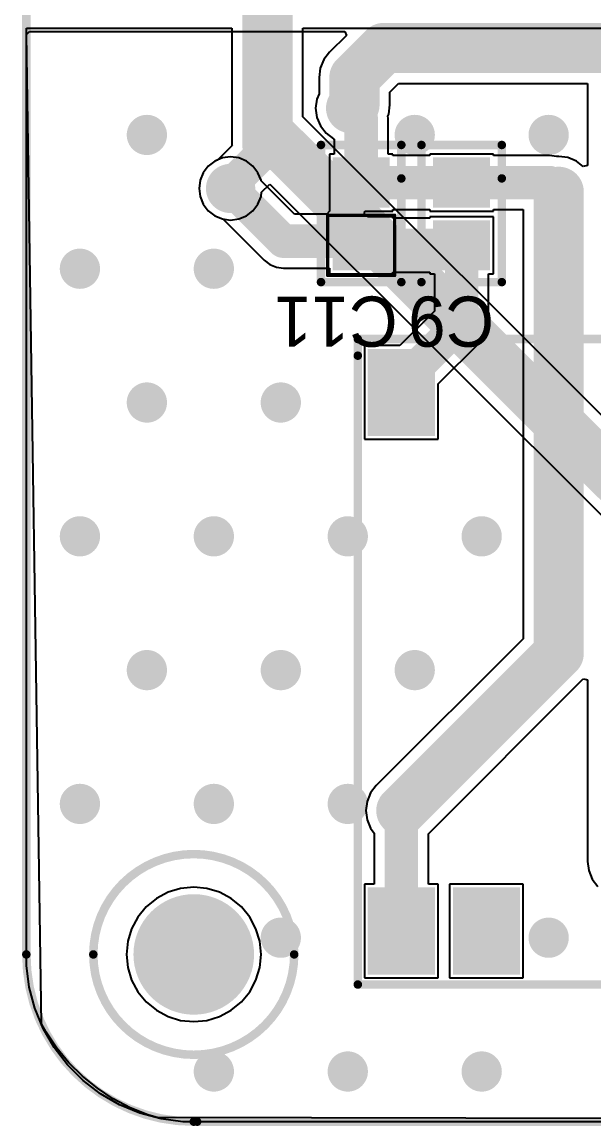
# Model space of a CAD drawing. Header units: millimetres. Extents: x -0.1 to 95.7, y -2.6 to 60.7.
# Drawn here: x -0.13 to 16.95, y -2.63 to 30.37 of the extents above; entities that cross this region are included whole.
import ezdxf

# ---------------------------------------------------------------- set-up
doc = ezdxf.new("R2010")
doc.units = ezdxf.units.MM
for name, color, linetype in [('BottomLayer', 5, 'Continuous'), ('BottomSolder', 6, 'Continuous'), ('Mechanical1', 6, 'Continuous'), ('MultiLayer', 9, 'Continuous'), ('PadHoleLayer', 156, 'Continuous'), ('TopLayer', 1, 'Continuous'), ('TopOverlay', 2, 'Continuous'), ('TopPaste', 8, 'Continuous'), ('TopSolder', 216, 'Continuous'), ('ViaHoleLayer', 16, 'Continuous')]:
    doc.layers.add(name, color=color, linetype=linetype)

# ---------------------------------------------------------------- blocks, each defined once
blk = doc.blocks.new('C______________0805_1')
at = {"layer": 'TopLayer'}
for points in [[(-0.6499986999999999, -0.7499985), (0.6499986999999999, -0.7499985), (-0.6499986999999999, 0.7499985), (0.6499986999999999, 0.7499985)], [(1.22500136, -0.7499985), (2.52499876, -0.7499985), (1.22500136, 0.7499985), (2.52499876, 0.7499985)]]:
    blk.add_solid(points, dxfattribs=at)
at = {"layer": 'TopOverlay'}
for points, const_width in [([(-1.10000034, 1.20000268), (-1.10000034, -1.20000522)], 0.254), ([(-1.10000034, 1.20000268), (2.99999908, 1.19999506)], 0.254), ([(2.99999908, 1.19999506), (2.99999908, -1.1999976)], 0.254), ([(-0.8999982, 1.00000054), (0.90000074, 1.00000054)], 0.0999998), ([(-0.8999982, 1.00000054), (-0.8999982, -1.00000054)], 0.0999998), ([(0.90000074, 1.00000054), (0.90000074, -1.00000054)], 0.0999998), ([(-0.8999982, -1.00000054), (0.90000074, -1.00000054)], 0.0999998), ([(2.00000108, -1.20000268), (-1.10000034, -1.20000522)], 0.254), ([(2.99999908, -1.1999976), (2.00000108, -1.20000268)], 0.254)]:
    blk.add_lwpolyline(points, dxfattribs=dict(at, const_width=const_width))
for points, const_width in [([(-1.16350034, 1.20000268, 1), (-1.03650034, 1.20000268, 1)], 0.127), ([(-1.16350034, 1.20000268, 1), (-1.03650034, 1.20000268, 1)], 0.127), ([(2.93649908, 1.19999506, 1), (3.06349908, 1.19999506, 1)], 0.127), ([(2.93649908, 1.19999506, 1), (3.06349908, 1.19999506, 1)], 0.127), ([(-0.9249968799999999, 1.00000054, 1), (-0.87499952, 1.00000054, 1)], 0.0499999), ([(-0.9249968799999999, 1.00000054, 1), (-0.87499952, 1.00000054, 1)], 0.0499999), ([(0.8750020599999999, 1.00000054, 1), (0.9249994199999999, 1.00000054, 1)], 0.0499999), ([(0.8750020599999999, 1.00000054, 1), (0.9249994199999999, 1.00000054, 1)], 0.0499999), ([(-0.9249968799999999, -1.00000054, 1), (-0.87499952, -1.00000054, 1)], 0.0499999), ([(-0.9249968799999999, -1.00000054, 1), (-0.87499952, -1.00000054, 1)], 0.0499999), ([(0.8750020599999999, -1.00000054, 1), (0.9249994199999999, -1.00000054, 1)], 0.0499999), ([(0.8750020599999999, -1.00000054, 1), (0.9249994199999999, -1.00000054, 1)], 0.0499999), ([(-1.16350034, -1.20000522, 1), (-1.03650034, -1.20000522, 1)], 0.127), ([(-1.16350034, -1.20000522, 1), (-1.03650034, -1.20000522, 1)], 0.127), ([(1.93650108, -1.20000268, 1), (2.06350108, -1.20000268, 1)], 0.127), ([(1.93650108, -1.20000268, 1), (2.06350108, -1.20000268, 1)], 0.127), ([(2.93649908, -1.1999976, 1), (3.06349908, -1.1999976, 1)], 0.127), ([(2.93649908, -1.1999976, 1), (3.06349908, -1.1999976, 1)], 0.127)]:
    blk.add_lwpolyline(points, format="xyb", close=True, dxfattribs=dict(at, const_width=const_width))
at = {"layer": 'TopPaste'}
for points in [[(-0.6499986999999999, -0.7499985), (0.6499986999999999, -0.7499985), (-0.6499986999999999, 0.7499985), (0.6499986999999999, 0.7499985)], [(1.22500136, -0.7499985), (2.52499876, -0.7499985), (1.22500136, 0.7499985), (2.52499876, 0.7499985)]]:
    blk.add_solid(points, dxfattribs=at)
at = {"layer": 'TopSolder'}
for points in [[(-0.7515987, -0.8515985), (0.7515987, -0.8515985), (-0.7515987, 0.8515985), (0.7515987, 0.8515985)], [(1.12340136, -0.8515985), (2.62659876, -0.8515985), (1.12340136, 0.8515985), (2.62659876, 0.8515985)]]:
    blk.add_solid(points, dxfattribs=at)
blk = doc.blocks.new('C_________0805_2')
at = {"layer": 'TopLayer'}
for points in [[(-0.6499986999999999, -0.7499985), (0.6499986999999999, -0.7499985), (-0.6499986999999999, 0.7499985), (0.6499986999999999, 0.7499985)], [(1.2250039, -0.7499985), (2.5250013, -0.7499985), (1.2250039, 0.7499985), (2.5250013, 0.7499985)]]:
    blk.add_solid(points, dxfattribs=at)
at = {"layer": 'TopOverlay', "const_width": 0.254}
for points in [[(-1.09999272, 1.20000268), (-1.09999526, -1.20000014)], [(-1.09999272, 1.20000268), (2.99999908, 1.20000014)], [(2.99999908, 1.20000014), (3.00000162, -1.19999506)], [(-1.09999526, -1.20000014), (2.00000362, -1.20000014)], [(3.00000162, -1.19999506), (2.00000362, -1.20000014)]]:
    blk.add_lwpolyline(points, dxfattribs=at)
at = {"layer": 'TopOverlay', "const_width": 0.127}
for points in [[(-1.16349272, 1.20000268, 1), (-1.03649272, 1.20000268, 1)], [(-1.16349272, 1.20000268, 1), (-1.03649272, 1.20000268, 1)], [(2.93649908, 1.20000014, 1), (3.06349908, 1.20000014, 1)], [(2.93649908, 1.20000014, 1), (3.06349908, 1.20000014, 1)], [(-1.16349526, -1.20000014, 1), (-1.03649526, -1.20000014, 1)], [(-1.16349526, -1.20000014, 1), (-1.03649526, -1.20000014, 1)], [(1.93650362, -1.20000014, 1), (2.06350362, -1.20000014, 1)], [(1.93650362, -1.20000014, 1), (2.06350362, -1.20000014, 1)], [(2.93650162, -1.19999506, 1), (3.06350162, -1.19999506, 1)], [(2.93650162, -1.19999506, 1), (3.06350162, -1.19999506, 1)]]:
    blk.add_lwpolyline(points, format="xyb", close=True, dxfattribs=at)
at = {"layer": 'TopPaste'}
for points in [[(-0.6499986999999999, -0.7499985), (0.6499986999999999, -0.7499985), (-0.6499986999999999, 0.7499985), (0.6499986999999999, 0.7499985)], [(1.2250039, -0.7499985), (2.5250013, -0.7499985), (1.2250039, 0.7499985), (2.5250013, 0.7499985)]]:
    blk.add_solid(points, dxfattribs=at)
at = {"layer": 'TopSolder'}
for points in [[(-0.7515987, -0.8515985), (0.7515987, -0.8515985), (-0.7515987, 0.8515985), (0.7515987, 0.8515985)], [(1.1234039, -0.8515985), (2.6266013, -0.8515985), (1.1234039, 0.8515985), (2.6266013, 0.8515985)]]:
    blk.add_solid(points, dxfattribs=at)
blk = doc.blocks.new('TMR1SM_SMD_26')
at = {"layer": 'TopLayer'}
for points in [[(-17.30000096, 14.3400018), (-14.90000068, 14.3400018), (-17.30000096, 16.1399982), (-14.90000068, 16.1399982)], [(-1.20000014, 14.3400018), (1.20000014, 14.3400018), (-1.20000014, 16.1399982), (1.20000014, 16.1399982)], [(-17.30000096, 11.8000018), (-14.90000068, 11.8000018), (-17.30000096, 13.5999982), (-14.90000068, 13.5999982)], [(-1.20000014, 11.8000018), (1.20000014, 11.8000018), (-1.20000014, 13.5999982), (1.20000014, 13.5999982)], [(-1.20000014, 1.6400018), (1.20000014, 1.6400018), (-1.20000014, 3.4399982), (1.20000014, 3.4399982)], [(-17.30000096, -0.8999982), (-14.90000068, -0.8999982), (-17.30000096, 0.8999982), (-14.90000068, 0.8999982)], [(-1.20000014, -0.8999982), (1.20000014, -0.8999982), (-1.20000014, 0.8999982), (1.20000014, 0.8999982)]]:
    blk.add_solid(points, dxfattribs=at)
at = {"layer": 'TopOverlay', "const_width": 0.254}
for points in [[(1.59999934, 16.50000002), (-17.70000016, 16.50000002)], [(-17.70000016, -1.29999994), (-17.70000016, 16.50000002)], [(1.59999934, -1.29999994), (1.59999934, 16.50000002)], [(-17.20000116, -1.29999994), (-17.70000016, -1.29999994)], [(1.59999934, -1.29999994), (-17.20000116, -1.29999994)]]:
    blk.add_lwpolyline(points, dxfattribs=at)
at = {"layer": 'TopOverlay', "const_width": 0.127}
for points in [[(-17.76350016, 16.50000002, 1), (-17.63650016, 16.50000002, 1)], [(-17.76350016, 16.50000002, 1), (-17.63650016, 16.50000002, 1)], [(1.53649934, 16.50000002, 1), (1.66349934, 16.50000002, 1)], [(1.53649934, 16.50000002, 1), (1.66349934, 16.50000002, 1)], [(-17.76350016, -1.29999994, 1), (-17.63650016, -1.29999994, 1)], [(-17.76350016, -1.29999994, 1), (-17.63650016, -1.29999994, 1)], [(-17.26350116, -1.29999994, 1), (-17.13650116, -1.29999994, 1)], [(-17.26350116, -1.29999994, 1), (-17.13650116, -1.29999994, 1)], [(1.53649934, -1.29999994, 1), (1.66349934, -1.29999994, 1)], [(1.53649934, -1.29999994, 1), (1.66349934, -1.29999994, 1)]]:
    blk.add_lwpolyline(points, format="xyb", close=True, dxfattribs=at)
at = {"layer": 'TopPaste'}
for points in [[(-17.30000096, 14.3400018), (-14.90000068, 14.3400018), (-17.30000096, 16.1399982), (-14.90000068, 16.1399982)], [(-1.20000014, 14.3400018), (1.20000014, 14.3400018), (-1.20000014, 16.1399982), (1.20000014, 16.1399982)], [(-17.30000096, 11.8000018), (-14.90000068, 11.8000018), (-17.30000096, 13.5999982), (-14.90000068, 13.5999982)], [(-1.20000014, 11.8000018), (1.20000014, 11.8000018), (-1.20000014, 13.5999982), (1.20000014, 13.5999982)], [(-1.20000014, 1.6400018), (1.20000014, 1.6400018), (-1.20000014, 3.4399982), (1.20000014, 3.4399982)], [(-17.30000096, -0.8999982), (-14.90000068, -0.8999982), (-17.30000096, 0.8999982), (-14.90000068, 0.8999982)], [(-1.20000014, -0.8999982), (1.20000014, -0.8999982), (-1.20000014, 0.8999982), (1.20000014, 0.8999982)]]:
    blk.add_solid(points, dxfattribs=at)
at = {"layer": 'TopSolder'}
for points in [[(-17.40160096, 14.2384018), (-14.79840068, 14.2384018), (-17.40160096, 16.2415982), (-14.79840068, 16.2415982)], [(-1.30160014, 14.2384018), (1.30160014, 14.2384018), (-1.30160014, 16.2415982), (1.30160014, 16.2415982)], [(-17.40160096, 11.6984018), (-14.79840068, 11.6984018), (-17.40160096, 13.7015982), (-14.79840068, 13.7015982)], [(-1.30160014, 11.6984018), (1.30160014, 11.6984018), (-1.30160014, 13.7015982), (1.30160014, 13.7015982)], [(-1.30160014, 1.5384018), (1.30160014, 1.5384018), (-1.30160014, 3.5415982), (1.30160014, 3.5415982)], [(-17.40160096, -1.0015982), (-14.79840068, -1.0015982), (-17.40160096, 1.0015982), (-14.79840068, 1.0015982)], [(-1.30160014, -1.0015982), (1.30160014, -1.0015982), (-1.30160014, 1.0015982), (1.30160014, 1.0015982)]]:
    blk.add_solid(points, dxfattribs=at)

msp = doc.modelspace()

# ---------------------------------------------------------------- linework, layer by layer
at = {"layer": 'BottomLayer'}
for p, q in [((2.54e-06, 2.50002294), (0, 30.194123)), ((0, 30.194123), (6.14094276, 30.194123)), ((6.14094276, 30.194123), (6.14094276, 27.10001946)), ((8.25905892, 27.53867746), (8.25905892, 30.194123)), ((8.25905892, 30.194123), (18.6000009, 30.194123)), ((30.2386746, 5.559059239999999), (8.25905892, 27.53867746)), ((6.14094276, 27.10001946), (6.140940219999999, 27.09999914)), ((6.140940219999999, 27.09999914), (6.14094276, 27.09997882)), ((6.14094276, 27.09997882), (6.14094276, 26.69999994)), ((6.1430281, 26.68415796), (5.70890908, 26.25003894)), ((6.14094276, 26.69999994), (6.1430281, 26.68415796)), ((5.62846728, 26.21671922), (5.43315144, 26.06684906)), ((5.70890908, 26.25003894), (5.62846728, 26.21671922)), ((5.28328128, 25.87153322), (5.1890676, 25.64408384)), ((5.43315144, 26.06684906), (5.28328128, 25.87153322)), ((5.1890676, 25.64408384), (5.15693406, 25.4)), ((7.02820032, 25.28706906), (7.27169742, 25.53056616)), ((7.27169742, 25.53056616), (28.7482026, 4.05406352)), ((5.15693406, 25.4), (5.1890676, 25.15591616)), ((5.1890676, 25.15591616), (5.28328128, 24.92846678)), ((6.91671972, 24.92846678), (7.0109334, 25.15591616)), ((7.0109334, 25.15591616), (7.02820032, 25.28706906)), ((5.28328128, 24.92846678), (5.43315144, 24.73315094)), ((6.76684956, 24.73315094), (6.91671972, 24.92846678)), ((5.43315144, 24.73315094), (5.62846728, 24.58328078)), ((5.62846728, 24.58328078), (5.85591666, 24.4890671)), ((5.85591666, 24.4890671), (6.100000499999999, 24.45693356)), ((6.100000499999999, 24.45693356), (6.344084339999999, 24.4890671)), ((6.344084339999999, 24.4890671), (6.57153372, 24.58328078)), ((6.57153372, 24.58328078), (6.76684956, 24.73315094)), ((4.23093388, 4.35669944), (3.88348728, 4.170984799999999)), ((4.60793338, 4.4710604), (4.23093388, 4.35669944)), ((5.0000027, 4.50967602), (4.60793338, 4.4710604)), ((5.39207202, 4.4710604), (5.0000027, 4.50967602)), ((5.76907152, 4.35669944), (5.39207202, 4.4710604)), ((6.116518119999999, 4.170984799999999), (5.76907152, 4.35669944)), ((3.88348728, 4.170984799999999), (3.57894636, 3.921056419999999)), ((6.42105904, 3.921056419999999), (6.116518119999999, 4.170984799999999)), ((3.57894636, 3.921056419999999), (3.32901798, 3.6165155)), ((6.67098742, 3.6165155), (6.42105904, 3.921056419999999)), ((3.32901798, 3.6165155), (3.14330334, 3.2690689)), ((6.856702059999999, 3.2690689), (6.67098742, 3.6165155)), ((3.14330334, 3.2690689), (3.02894238, 2.8920694)), ((6.97106302, 2.8920694), (6.856702059999999, 3.2690689)), ((3.02894238, 2.8920694), (2.99032676, 2.50000008)), ((7.009678639999999, 2.50000008), (6.97106302, 2.8920694)), ((5.08e-06, 2.5000204), (2.54e-06, 2.50002294)), ((2.54e-06, 2.17230198), (5.08e-06, 2.5000204)), ((2.99032676, 2.50000008), (3.02894238, 2.10793076)), ((6.97106302, 2.10793076), (7.009678639999999, 2.50000008)), ((0.08555228, 1.52247346), (2.54e-06, 2.17230198)), ((3.02894238, 2.10793076), (3.14330334, 1.73093126)), ((6.856702059999999, 1.73093126), (6.97106302, 2.10793076)), ((3.14330334, 1.73093126), (3.32901798, 1.38348466)), ((6.67098742, 1.38348466), (6.856702059999999, 1.73093126)), ((0.25518872, 0.8893682999999999), (0.08555228, 1.52247346)), ((3.32901798, 1.38348466), (3.57894636, 1.07894374)), ((6.42105904, 1.07894374), (6.67098742, 1.38348466)), ((3.57894636, 1.07894374), (3.88348728, 0.8290153599999999)), ((6.116518119999999, 0.8290153599999999), (6.42105904, 1.07894374)), ((0.50601118, 0.28382468), (0.25518872, 0.8893682999999999)), ((3.88348728, 0.8290153599999999), (4.23093388, 0.6433007199999999)), ((5.76907152, 0.6433007199999999), (6.116518119999999, 0.8290153599999999)), ((4.23093388, 0.6433007199999999), (4.60793338, 0.52893976)), ((4.60793338, 0.52893976), (5.0000027, 0.49032414)), ((5.0000027, 0.49032414), (5.39207202, 0.52893976)), ((5.39207202, 0.52893976), (5.76907152, 0.6433007199999999)), ((0.8337270600000001, -0.28380182), (0.50601118, 0.28382468)), ((1.23272804, -0.8037931599999999), (0.8337270600000001, -0.28380182)), ((1.69619168, -1.26725934), (1.23272804, -0.8037931599999999)), ((2.21618302, -1.66626286), (1.69619168, -1.26725934)), ((2.78380698, -1.99398128), (2.21618302, -1.66626286)), ((3.3893506, -2.24480628), (2.78380698, -1.99398128)), ((4.02245322, -2.4144478), (3.3893506, -2.24480628)), ((4.67228174, -2.49999754), (4.02245322, -2.4144478)), ((5.00000016, -2.49999754), (4.67228174, -2.49999754)), ((68.6941222, -2.50000008), (5.00000016, -2.49999754))]:
    msp.add_line(p, q, dxfattribs=at)
for points, const_width in [([(7.20000084, 27.09999914), (7.20000084, 42.52131958)], 1.49999954), ([(7.20000084, 26.69999994), (7.20000084, 27.09999914)], 1.49999954), ([(7.20000084, 27.09999914), (29.69999902, 4.60000096)], 1.49999954), ([(6.0500006, 25.4499999), (7.20000084, 26.60000014)], 1.00000054), ([(7.20000084, 26.60000014), (7.20000084, 26.69999994)], 1.00000054)]:
    msp.add_lwpolyline(points, dxfattribs=dict(at, const_width=const_width))
for points, const_width in [([(6.82500032, 27.09999914, 1), (7.57500136, 27.09999914, 1)], 0.7499985), ([(6.82500032, 27.09999914, 1), (7.57500136, 27.09999914, 1)], 0.7499985), ([(6.82500032, 27.09999914, 1), (7.57500136, 27.09999914, 1)], 0.7499985), ([(3.34999584, 26.99999172, 1), (3.84999484, 26.99999172, 1)], 0.499999), ([(6.82500032, 26.69999994, 1), (7.57500136, 26.69999994, 1)], 0.7499985), ([(11.34999508, 26.99999172, 1), (11.84999408, 26.99999172, 1)], 0.499999), ([(15.3499947, 26.99999172, 1), (15.8499937, 26.99999172, 1)], 0.499999), ([(6.950001339999999, 26.69999994, 1), (7.450000339999999, 26.69999994, 1)], 0.499999), ([(6.950001339999999, 26.60000014, 1), (7.450000339999999, 26.60000014, 1)], 0.499999), ([(6.950001339999999, 26.60000014, 1), (7.450000339999999, 26.60000014, 1)], 0.499999), ([(5.7825005, 25.4, 1), (6.417500499999999, 25.4, 1)], 0.635), ([(5.8000011, 25.4499999, 1), (6.300000099999999, 25.4499999, 1)], 0.499999), ([(1.3499973, 22.9999921, 1), (1.8499963, 22.9999921, 1)], 0.499999), ([(5.34999692, 22.9999921, 1), (5.84999592, 22.9999921, 1)], 0.499999), ([(3.34999584, 18.99999248, 1), (3.84999484, 18.99999248, 1)], 0.499999), ([(7.34999546, 18.99999248, 1), (7.84999446, 18.99999248, 1)], 0.499999), ([(1.3499973, 14.99999286, 1), (1.8499963, 14.99999286, 1)], 0.499999), ([(5.34999692, 14.99999286, 1), (5.84999592, 14.99999286, 1)], 0.499999), ([(9.34999654, 14.99999286, 1), (9.84999554, 14.99999286, 1)], 0.499999), ([(13.34999616, 14.99999286, 1), (13.84999516, 14.99999286, 1)], 0.499999), ([(3.34999584, 10.99999324, 1), (3.84999484, 10.99999324, 1)], 0.499999), ([(7.34999546, 10.99999324, 1), (7.84999446, 10.99999324, 1)], 0.499999), ([(11.34999508, 10.99999324, 1), (11.84999408, 10.99999324, 1)], 0.499999), ([(1.3499973, 6.99999362, 1), (1.8499963, 6.99999362, 1)], 0.499999), ([(5.34999692, 6.99999362, 1), (5.84999592, 6.99999362, 1)], 0.499999), ([(9.34999654, 6.99999362, 1), (9.84999554, 6.99999362, 1)], 0.499999), ([(4.15000186, 2.50000008, 1), (5.850003539999999, 2.50000008, 1)], 1.69999914), ([(7.34999546, 2.999994, 1), (7.84999446, 2.999994, 1)], 0.499999), ([(15.3499947, 2.999994, 1), (15.8499937, 2.999994, 1)], 0.499999), ([(5.34999692, -1.00000562, 1), (5.84999592, -1.00000562, 1)], 0.499999), ([(9.34999654, -1.00000562, 1), (9.84999554, -1.00000562, 1)], 0.499999), ([(13.34999616, -1.00000562, 1), (13.84999516, -1.00000562, 1)], 0.499999)]:
    msp.add_lwpolyline(points, format="xyb", close=True, dxfattribs=dict(at, const_width=const_width))
at = {"layer": 'BottomSolder'}
for points, const_width in [([(3.29919584, 26.99999172, 1), (3.90079484, 26.99999172, 1)], 0.601599), ([(11.29919508, 26.99999172, 1), (11.90079408, 26.99999172, 1)], 0.601599), ([(15.2991947, 26.99999172, 1), (15.9007937, 26.99999172, 1)], 0.601599), ([(5.7317005, 25.4, 1), (6.468300499999999, 25.4, 1)], 0.7366), ([(1.2991973, 22.9999921, 1), (1.9007963, 22.9999921, 1)], 0.601599), ([(5.29919692, 22.9999921, 1), (5.900795919999999, 22.9999921, 1)], 0.601599), ([(3.29919584, 18.99999248, 1), (3.90079484, 18.99999248, 1)], 0.601599), ([(7.29919546, 18.99999248, 1), (7.90079446, 18.99999248, 1)], 0.601599), ([(1.2991973, 14.99999286, 1), (1.9007963, 14.99999286, 1)], 0.601599), ([(5.29919692, 14.99999286, 1), (5.900795919999999, 14.99999286, 1)], 0.601599), ([(9.299196539999999, 14.99999286, 1), (9.900795539999999, 14.99999286, 1)], 0.601599), ([(13.29919616, 14.99999286, 1), (13.90079516, 14.99999286, 1)], 0.601599), ([(3.29919584, 10.99999324, 1), (3.90079484, 10.99999324, 1)], 0.601599), ([(7.29919546, 10.99999324, 1), (7.90079446, 10.99999324, 1)], 0.601599), ([(11.29919508, 10.99999324, 1), (11.90079408, 10.99999324, 1)], 0.601599), ([(1.2991973, 6.99999362, 1), (1.9007963, 6.99999362, 1)], 0.601599), ([(5.29919692, 6.99999362, 1), (5.900795919999999, 6.99999362, 1)], 0.601599), ([(9.299196539999999, 6.99999362, 1), (9.900795539999999, 6.99999362, 1)], 0.601599), ([(4.09920186, 2.50000008, 1), (5.900803539999999, 2.50000008, 1)], 1.80159914), ([(7.29919546, 2.999994, 1), (7.90079446, 2.999994, 1)], 0.601599), ([(15.2991947, 2.999994, 1), (15.9007937, 2.999994, 1)], 0.601599), ([(5.29919692, -1.00000562, 1), (5.900795919999999, -1.00000562, 1)], 0.601599), ([(9.299196539999999, -1.00000562, 1), (9.900795539999999, -1.00000562, 1)], 0.601599), ([(13.29919616, -1.00000562, 1), (13.90079516, -1.00000562, 1)], 0.601599)]:
    msp.add_lwpolyline(points, format="xyb", close=True, dxfattribs=dict(at, const_width=const_width))
at = {"layer": 'Mechanical1', "const_width": 0.254}
for points in [[(-2.032e-05, 2.50000008), (0, 55.09999901999999)], [(5.09999996, -2.50000008), (90.0999976, -2.50000008)]]:
    msp.add_lwpolyline(points, dxfattribs=at)
at = {"layer": 'Mechanical1', "const_width": 0.127}
for points in [[(-0.06352032, 2.50000008, 1), (0.06347968, 2.50000008, 1)], [(-0.06349746, 2.50000008, 1), (0.06350254, 2.50000008, 1)], [(4.9365027, -2.50000008, 1), (5.0635027, -2.50000008, 1)], [(5.03649996, -2.50000008, 1), (5.16349996, -2.50000008, 1)]]:
    msp.add_lwpolyline(points, format="xyb", close=True, dxfattribs=at)
at = {"layer": 'Mechanical1', "const_width": 0.254}
msp.add_lwpolyline([(5.0000027, -2.50000008, -0.4142135623730951), (2.54e-06, 2.50000008)], format="xyb", dxfattribs=at)
at = {"layer": 'MultiLayer'}
for points, const_width in [([(3.34999584, 26.99999172, 1), (3.84999484, 26.99999172, 1)], 0.499999), ([(11.34999508, 26.99999172, 1), (11.84999408, 26.99999172, 1)], 0.499999), ([(15.3499947, 26.99999172, 1), (15.8499937, 26.99999172, 1)], 0.499999), ([(5.7825005, 25.4, 1), (6.417500499999999, 25.4, 1)], 0.635), ([(1.3499973, 22.9999921, 1), (1.8499963, 22.9999921, 1)], 0.499999), ([(5.34999692, 22.9999921, 1), (5.84999592, 22.9999921, 1)], 0.499999), ([(3.34999584, 18.99999248, 1), (3.84999484, 18.99999248, 1)], 0.499999), ([(7.34999546, 18.99999248, 1), (7.84999446, 18.99999248, 1)], 0.499999), ([(1.3499973, 14.99999286, 1), (1.8499963, 14.99999286, 1)], 0.499999), ([(5.34999692, 14.99999286, 1), (5.84999592, 14.99999286, 1)], 0.499999), ([(9.34999654, 14.99999286, 1), (9.84999554, 14.99999286, 1)], 0.499999), ([(13.34999616, 14.99999286, 1), (13.84999516, 14.99999286, 1)], 0.499999), ([(3.34999584, 10.99999324, 1), (3.84999484, 10.99999324, 1)], 0.499999), ([(7.34999546, 10.99999324, 1), (7.84999446, 10.99999324, 1)], 0.499999), ([(11.34999508, 10.99999324, 1), (11.84999408, 10.99999324, 1)], 0.499999), ([(1.3499973, 6.99999362, 1), (1.8499963, 6.99999362, 1)], 0.499999), ([(5.34999692, 6.99999362, 1), (5.84999592, 6.99999362, 1)], 0.499999), ([(9.34999654, 6.99999362, 1), (9.84999554, 6.99999362, 1)], 0.499999), ([(4.15000186, 2.50000008, 1), (5.850003539999999, 2.50000008, 1)], 1.69999914), ([(7.34999546, 2.999994, 1), (7.84999446, 2.999994, 1)], 0.499999), ([(15.3499947, 2.999994, 1), (15.8499937, 2.999994, 1)], 0.499999), ([(5.34999692, -1.00000562, 1), (5.84999592, -1.00000562, 1)], 0.499999), ([(9.34999654, -1.00000562, 1), (9.84999554, -1.00000562, 1)], 0.499999), ([(13.34999616, -1.00000562, 1), (13.84999516, -1.00000562, 1)], 0.499999)]:
    msp.add_lwpolyline(points, format="xyb", close=True, dxfattribs=dict(at, const_width=const_width))
at = {"layer": 'PadHoleLayer', "const_width": 1.69999914}
msp.add_lwpolyline([(4.15000186, 2.50000008, 1), (5.850003539999999, 2.50000008, 1)], format="xyb", close=True, dxfattribs=at)
at = {"layer": 'TopLayer'}
for p, q in [((0.005971539999999999, 30.00364586), (0.09509506, 30.0941232)), ((0.09509506, 30.0941232), (9.50913516, 30.0941232)), ((9.50913516, 30.0941232), (9.55773552, 29.97679043999999)), ((0.4515611999999999, 0.42353738), (0.005971539999999999, 30.00364586)), ((9.55773552, 29.97679043999999), (9.05113252, 29.47018744)), ((9.05113252, 29.47018744), (8.88282958, 29.25084828)), ((8.88282958, 29.25084828), (8.777028419999999, 28.99542334)), ((8.777028419999999, 28.99542334), (8.7409401, 28.72131924)), ((8.7409401, 28.72131924), (8.740942639999998, 28.72129892)), ((8.740942639999998, 28.72129892), (8.740942639999998, 28.2284043)), ((10.8590588, 28.28264092), (11.11735648, 28.54094114)), ((11.11735648, 28.54094114), (16.76226264, 28.54094114)), ((16.76226264, 28.54094114), (16.76226264, 26.0873621)), ((8.67702862, 28.07410438), (8.6409403, 27.80000028)), ((8.740942639999998, 28.2284043), (8.67702862, 28.07410438)), ((10.8590588, 27.9000204), (10.8590588, 28.28264092)), ((8.6409403, 27.80000028), (8.67702862, 27.52589618)), ((10.82297302, 27.62589598), (10.85906134, 27.90000008)), ((10.85906134, 27.90000008), (10.8590588, 27.9000204)), ((8.67702862, 27.52589618), (8.78282978, 27.27047124)), ((10.7982004, 27.56609168), (10.82297302, 27.62589598)), ((10.80690244, 27.50000088), (10.7982004, 27.56609168)), ((10.80690244, 26.42499922), (10.80690244, 27.50000088)), ((8.78282978, 27.27047124), (8.95113272, 27.05113208)), ((8.95113272, 27.05113208), (9.17047188, 26.88282914)), ((9.17047188, 26.88282914), (9.1930982, 26.87345654)), ((9.1930982, 26.87345654), (9.1930982, 26.42499922)), ((9.1930982, 26.42499922), (9.05000222, 26.42499922)), ((9.05000222, 26.42499922), (9.05000222, 24.75696598)), ((10.94999842, 26.42499922), (10.80690244, 26.42499922)), ((10.94999842, 26.38190557999999), (10.94999842, 26.42499922)), ((13.9499975, 26.4250043), (12.0500013, 26.4250043)), ((12.0500013, 26.4250043), (12.0500013, 26.38190557999999)), ((13.9499975, 26.38190812), (13.9499975, 26.4250043)), ((5.62846728, 26.21671922), (5.43315144, 26.06684906)), ((5.85591666, 26.3109329), (5.62846728, 26.21671922)), ((6.100000499999999, 26.34306644), (5.85591666, 26.3109329)), ((6.344084339999999, 26.3109329), (6.100000499999999, 26.34306644)), ((6.57153372, 26.21671922), (6.344084339999999, 26.3109329)), ((6.76684956, 26.06684906), (6.57153372, 26.21671922)), ((12.0500013, 26.38190557999999), (10.94999842, 26.38190557999999)), ((15.62499542, 26.38190812), (13.9499975, 26.38190812)), ((15.83383676, 26.35441262), (15.62499542, 26.38190812)), ((15.84128404, 26.35132906), (15.83383676, 26.35441262)), ((15.90000122, 26.35905828), (15.84128404, 26.35132906)), ((16.17410532, 26.3229725), (15.90000122, 26.35905828)), ((16.42953026, 26.21717134), (16.17410532, 26.3229725)), ((16.63526264, 26.05931034), (16.42953026, 26.21717134)), ((16.76036272, 26.08671694), (16.63526264, 26.05931034)), ((16.76226264, 26.0873621), (16.76036272, 26.08671694)), ((5.28328128, 25.87153322), (5.1890676, 25.64408384)), ((5.43315144, 26.06684906), (5.28328128, 25.87153322)), ((6.91671972, 25.87153322), (6.76684956, 26.06684906)), ((7.0109334, 25.64408384), (6.91671972, 25.87153322)), ((5.1890676, 25.64408384), (5.15693406, 25.4)), ((7.01303906, 25.628092), (7.0109334, 25.64408384)), ((8.01116762, 24.62996344), (7.01303906, 25.628092)), ((5.15693406, 25.4), (5.1890676, 25.15591616)), ((5.1890676, 25.15591616), (5.28328128, 24.92846678)), ((5.28328128, 24.92846678), (5.43315144, 24.73315094)), ((9.05000222, 24.75696598), (9.049999679999999, 24.72500262)), ((10.94999842, 24.72500262), (10.94999842, 24.76810134)), ((10.94999842, 24.76810134), (12.0500013, 24.76810134)), ((12.0500013, 24.76810134), (12.0500013, 24.7250077)), ((13.9499975, 24.7250077), (13.9499975, 24.76810388)), ((13.9499975, 24.76810388), (14.84094314, 24.76810388)), ((14.84094314, 24.76810388), (14.84094314, 11.93867564)), ((5.43315144, 24.73315094), (5.62846728, 24.58328078)), ((5.62846728, 24.58328078), (5.85591666, 24.4890671)), ((5.85591666, 24.4890671), (5.8719085, 24.48696144)), ((5.8719085, 24.48696144), (7.106373899999999, 23.25249604)), ((8.972839559999999, 24.62996344), (8.01116762, 24.62996344)), ((9.049999679999999, 24.72500262), (8.972839559999999, 24.62996344)), ((10.08578374, 24.60246794), (10.10821194, 24.72500262)), ((10.21245354, 24.54999916), (10.08578374, 24.60246794)), ((10.10821194, 24.72500262), (10.94999842, 24.72500262)), ((10.94999842, 24.54999916), (10.21245354, 24.54999916)), ((10.94999842, 24.50690552), (10.94999842, 24.54999916)), ((12.0500013, 24.50690552), (10.94999842, 24.50690552)), ((12.0500013, 24.7250077), (13.9499975, 24.7250077)), ((13.9499975, 24.5500017), (12.0500013, 24.5500017)), ((12.0500013, 24.5500017), (12.0500013, 24.50690552)), ((13.9499975, 22.8500051), (13.9499975, 24.5500017)), ((7.106373899999999, 23.25249604), (7.27348812, 23.12426414)), ((7.27348812, 23.12426414), (7.46809784, 23.0436547)), ((7.46809784, 23.0436547), (7.67693918, 23.0161592)), ((7.67693918, 23.0161592), (9.05000222, 23.0161592)), ((9.05000222, 23.0161592), (9.05000222, 22.85000256)), ((9.05000222, 22.85000256), (10.94999842, 22.85000256)), ((10.94999842, 22.85000256), (10.94999842, 22.89310128)), ((10.94999842, 22.89310128), (12.0500013, 22.89310128)), ((12.0500013, 22.89310128), (12.0500013, 22.8500051)), ((12.0500013, 22.8500051), (12.19309728, 22.8500051)), ((12.19309728, 22.8500051), (12.19309728, 21.7342466)), ((13.80690152, 21.40001816), (13.80690152, 22.8500051)), ((13.80690152, 22.8500051), (13.9499975, 22.8500051)), ((12.19309728, 21.7342466), (11.15887024, 20.70001956)), ((13.69879658, 20.9965671), (13.77940602, 21.19117682)), ((13.77940602, 21.19117682), (13.80690152, 21.40001816)), ((12.29999826, 19.55888646), (13.57056468, 20.82945288)), ((13.57056468, 20.82945288), (13.69879658, 20.9965671)), ((11.15887024, 20.70001956), (10.10000266, 20.70001956)), ((10.10000266, 20.70001956), (10.10000266, 17.90002008)), ((12.29999826, 17.90002008), (12.29999826, 19.55888646)), ((10.10000266, 17.90002008), (12.29999826, 17.90002008)), ((14.84094314, 11.93867564), (10.45113226, 7.5488673)), ((12.00690258, 6.109164819999999), (16.63526264, 10.73752742)), ((16.63526264, 10.73752742), (16.73216618, 10.72285384)), ((16.73216618, 10.72285384), (16.76226264, 10.71263796)), ((16.76226264, 10.71263796), (16.76226264, 5.27869912)), ((10.28282932, 7.329528139999999), (10.17702816, 7.074103199999999)), ((10.45113226, 7.5488673), (10.28282932, 7.329528139999999)), ((10.17702816, 7.074103199999999), (10.14093984, 6.7999991)), ((10.14093984, 6.7999991), (10.17702816, 6.525895)), ((10.17702816, 6.525895), (10.28282932, 6.27047006)), ((10.28282932, 6.27047006), (10.39309834, 6.12676194)), ((10.39309834, 6.12676194), (10.39309834, 4.600018739999999)), ((12.00690258, 4.600018739999999), (12.00690258, 6.109164819999999)), ((16.76226264, 5.27869912), (16.7622601, 5.2786788)), ((16.7622601, 5.2786788), (16.79834842, 5.0045747)), ((16.79834842, 5.0045747), (16.90414958, 4.74914976)), ((16.90414958, 4.74914976), (17.07245252, 4.529810599999999)), ((4.23093388, 4.35669944), (3.88348728, 4.170984799999999)), ((4.60793338, 4.4710604), (4.23093388, 4.35669944)), ((5.0000027, 4.50967602), (4.60793338, 4.4710604)), ((5.39207202, 4.4710604), (5.0000027, 4.50967602)), ((5.76907152, 4.35669944), (5.39207202, 4.4710604)), ((6.116518119999999, 4.170984799999999), (5.76907152, 4.35669944)), ((10.39309834, 4.600018739999999), (10.10000266, 4.600018739999999)), ((10.10000266, 4.600018739999999), (10.10000266, 1.80001926)), ((12.29999826, 4.600018739999999), (12.00690258, 4.600018739999999)), ((12.29999826, 1.80001926), (12.29999826, 4.600018739999999)), ((14.83999826, 4.600018739999999), (12.64000266, 4.600018739999999)), ((12.64000266, 4.600018739999999), (12.64000266, 1.80001926)), ((14.83999826, 1.80001926), (14.83999826, 4.600018739999999)), ((3.88348728, 4.170984799999999), (3.57894636, 3.921056419999999)), ((6.42105904, 3.921056419999999), (6.116518119999999, 4.170984799999999)), ((3.57894636, 3.921056419999999), (3.32901798, 3.6165155)), ((6.67098742, 3.6165155), (6.42105904, 3.921056419999999)), ((3.32901798, 3.6165155), (3.14330334, 3.2690689)), ((6.856702059999999, 3.2690689), (6.67098742, 3.6165155)), ((3.14330334, 3.2690689), (3.02894238, 2.8920694)), ((6.97106302, 2.8920694), (6.856702059999999, 3.2690689)), ((3.02894238, 2.8920694), (2.99032676, 2.50000008)), ((7.009678639999999, 2.50000008), (6.97106302, 2.8920694)), ((2.99032676, 2.50000008), (3.02894238, 2.10793076)), ((6.97106302, 2.10793076), (7.009678639999999, 2.50000008)), ((3.02894238, 2.10793076), (3.14330334, 1.73093126)), ((6.856702059999999, 1.73093126), (6.97106302, 2.10793076)), ((3.14330334, 1.73093126), (3.32901798, 1.38348466)), ((6.67098742, 1.38348466), (6.856702059999999, 1.73093126)), ((10.10000266, 1.80001926), (12.29999826, 1.80001926)), ((12.64000266, 1.80001926), (14.83999826, 1.80001926)), ((3.32901798, 1.38348466), (3.57894636, 1.07894374)), ((6.42105904, 1.07894374), (6.67098742, 1.38348466)), ((3.57894636, 1.07894374), (3.88348728, 0.8290153599999999)), ((6.116518119999999, 0.8290153599999999), (6.42105904, 1.07894374)), ((3.88348728, 0.8290153599999999), (4.23093388, 0.6433007199999999)), ((5.76907152, 0.6433007199999999), (6.116518119999999, 0.8290153599999999)), ((0.58733182, 0.17241012), (0.4515611999999999, 0.42353738)), ((4.23093388, 0.6433007199999999), (4.60793338, 0.52893976)), ((4.60793338, 0.52893976), (5.0000027, 0.49032414)), ((5.0000027, 0.49032414), (5.39207202, 0.52893976)), ((5.39207202, 0.52893976), (5.76907152, 0.6433007199999999)), ((0.90688668, -0.30074616), (0.58733182, 0.17241012)), ((1.27136652, -0.7402296599999999), (0.90688668, -0.30074616)), ((1.67724836, -1.1417935), (1.27136652, -0.7402296599999999)), ((2.12060536, -1.50155148), (1.67724836, -1.1417935)), ((2.59715, -1.81603142), (2.12060536, -1.50155148)), ((3.10227726, -2.08218532), (2.59715, -1.81603142)), ((3.631102719999999, -2.2974427), (3.10227726, -2.08218532)), ((3.9048055, -2.37858554), (3.631102719999999, -2.2974427)), ((68.5844704, -2.49872246), (3.9048055, -2.37858554))]:
    msp.add_line(p, q, dxfattribs=at)
for points, const_width in [([(9.80000072, 28.72131924), (10.6786807, 29.59999922)], 1.49999954), ([(10.6786807, 29.59999922), (17.82132072, 29.59999922)], 1.49999954), ([(9.80000072, 27.90000008), (9.80000072, 28.72131924)], 1.49999954), ([(9.700000919999999, 27.80000028), (9.80000072, 27.90000008)], 1.49999954), ([(9.700000919999999, 27.80000028), (10.00000032, 27.50000088)], 1.00000054), ([(10.00000032, 25.57500092), (10.00000032, 27.50000088)], 1.00000054), ([(10.00000032, 25.57500092), (10.00000286, 25.57500346)], 1.00000054), ([(10.00000286, 25.57500346), (12.99999686, 25.57500346)], 1.00000054), ([(12.99999686, 25.57500346), (12.9999994, 25.575006)], 1.00000054), ([(12.9999994, 25.575006), (15.62499542, 25.575006)], 1.00000054), ([(15.62499542, 25.575006), (15.90000122, 25.3000002)], 1.00000054), ([(6.100000499999999, 25.4), (7.67693918, 23.82306132)], 1.00000054), ([(15.90000122, 11.49999986), (15.90000122, 25.3000002)], 1.49999954), ([(7.67693918, 23.82306132), (9.876939859999998, 23.82306132)], 1.00000054), ([(9.876939859999998, 23.82306132), (10.00000032, 23.70000086)], 1.00000054), ([(10.00000032, 23.70000086), (10.00000286, 23.7000034)], 1.00000054), ([(10.00000286, 23.7000034), (12.9999994, 23.7000034)], 1.00000054), ([(12.9999994, 21.40001816), (12.9999994, 23.7000034)], 1.00000054), ([(11.20000046, 19.60001922), (12.9999994, 21.40001816)], 1.00000054), ([(11.20000046, 19.30001982), (11.20000046, 19.60001922)], 1.00000054), ([(11.20000046, 6.7999991), (15.90000122, 11.49999986)], 1.49999954), ([(11.20000046, 3.200019), (11.20000046, 6.7999991)], 1.00000054)]:
    msp.add_lwpolyline(points, dxfattribs=dict(at, const_width=const_width))
for points, const_width in [([(10.30368018, 29.59999922, 1), (11.05368122, 29.59999922, 1)], 0.7499985), ([(10.30368018, 29.59999922, 1), (11.05368122, 29.59999922, 1)], 0.7499985), ([(9.4250002, 28.72131924, 1), (10.17500124, 28.72131924, 1)], 0.7499985), ([(9.4250002, 28.72131924, 1), (10.17500124, 28.72131924, 1)], 0.7499985), ([(9.3250004, 27.80000028, 1), (10.07500144, 27.80000028, 1)], 0.7499985), ([(9.4250002, 27.90000008, 1), (10.17500124, 27.90000008, 1)], 0.7499985), ([(9.4250002, 27.90000008, 1), (10.17500124, 27.90000008, 1)], 0.7499985), ([(9.45000142, 27.80000028, 1), (9.950000419999999, 27.80000028, 1)], 0.499999), ([(9.750000819999999, 27.50000088, 1), (10.24999982, 27.50000088, 1)], 0.499999), ([(9.750000819999999, 27.50000088, 1), (10.24999982, 27.50000088, 1)], 0.499999), ([(3.34999584, 26.99999172, 1), (3.84999484, 26.99999172, 1)], 0.499999), ([(11.34999508, 26.99999172, 1), (11.84999408, 26.99999172, 1)], 0.499999), ([(15.3499947, 26.99999172, 1), (15.8499937, 26.99999172, 1)], 0.499999), ([(9.750000819999999, 25.57500092, 1), (10.24999982, 25.57500092, 1)], 0.499999), ([(9.750000819999999, 25.57500092, 1), (10.24999982, 25.57500092, 1)], 0.499999), ([(9.75000336, 25.57500346, 1), (10.25000236, 25.57500346, 1)], 0.499999), ([(9.75000336, 25.57500346, 1), (10.25000236, 25.57500346, 1)], 0.499999), ([(12.74999736, 25.57500346, 1), (13.24999636, 25.57500346, 1)], 0.499999), ([(12.74999736, 25.57500346, 1), (13.24999636, 25.57500346, 1)], 0.499999), ([(12.7499999, 25.575006, 1), (13.2499989, 25.575006, 1)], 0.499999), ([(12.7499999, 25.575006, 1), (13.2499989, 25.575006, 1)], 0.499999), ([(15.37499592, 25.575006, 1), (15.87499492, 25.575006, 1)], 0.499999), ([(15.37499592, 25.575006, 1), (15.87499492, 25.575006, 1)], 0.499999), ([(5.7825005, 25.4, 1), (6.417500499999999, 25.4, 1)], 0.635), ([(5.850001, 25.4, 1), (6.35, 25.4, 1)], 0.499999), ([(15.5250007, 25.3000002, 1), (16.27500174, 25.3000002, 1)], 0.7499985), ([(15.65000172, 25.3000002, 1), (16.15000072, 25.3000002, 1)], 0.499999), ([(7.42693968, 23.82306132, 1), (7.926938679999999, 23.82306132, 1)], 0.499999), ([(7.42693968, 23.82306132, 1), (7.926938679999999, 23.82306132, 1)], 0.499999), ([(9.626940359999999, 23.82306132, 1), (10.12693936, 23.82306132, 1)], 0.499999), ([(9.626940359999999, 23.82306132, 1), (10.12693936, 23.82306132, 1)], 0.499999), ([(9.750000819999999, 23.70000086, 1), (10.24999982, 23.70000086, 1)], 0.499999), ([(9.750000819999999, 23.70000086, 1), (10.24999982, 23.70000086, 1)], 0.499999), ([(9.75000336, 23.7000034, 1), (10.25000236, 23.7000034, 1)], 0.499999), ([(9.75000336, 23.7000034, 1), (10.25000236, 23.7000034, 1)], 0.499999), ([(12.7499999, 23.7000034, 1), (13.2499989, 23.7000034, 1)], 0.499999), ([(12.7499999, 23.7000034, 1), (13.2499989, 23.7000034, 1)], 0.499999), ([(1.3499973, 22.9999921, 1), (1.8499963, 22.9999921, 1)], 0.499999), ([(5.34999692, 22.9999921, 1), (5.84999592, 22.9999921, 1)], 0.499999), ([(12.7499999, 21.40001816, 1), (13.2499989, 21.40001816, 1)], 0.499999), ([(12.7499999, 21.40001816, 1), (13.2499989, 21.40001816, 1)], 0.499999), ([(10.95000096, 19.60001922, 1), (11.44999996, 19.60001922, 1)], 0.499999), ([(10.95000096, 19.60001922, 1), (11.44999996, 19.60001922, 1)], 0.499999), ([(3.34999584, 18.99999248, 1), (3.84999484, 18.99999248, 1)], 0.499999), ([(7.34999546, 18.99999248, 1), (7.84999446, 18.99999248, 1)], 0.499999), ([(10.95000096, 19.30001982, 1), (11.44999996, 19.30001982, 1)], 0.499999), ([(1.3499973, 14.99999286, 1), (1.8499963, 14.99999286, 1)], 0.499999), ([(5.34999692, 14.99999286, 1), (5.84999592, 14.99999286, 1)], 0.499999), ([(9.34999654, 14.99999286, 1), (9.84999554, 14.99999286, 1)], 0.499999), ([(13.34999616, 14.99999286, 1), (13.84999516, 14.99999286, 1)], 0.499999), ([(15.5250007, 11.49999986, 1), (16.27500174, 11.49999986, 1)], 0.7499985), ([(15.5250007, 11.49999986, 1), (16.27500174, 11.49999986, 1)], 0.7499985), ([(3.34999584, 10.99999324, 1), (3.84999484, 10.99999324, 1)], 0.499999), ([(7.34999546, 10.99999324, 1), (7.84999446, 10.99999324, 1)], 0.499999), ([(11.34999508, 10.99999324, 1), (11.84999408, 10.99999324, 1)], 0.499999), ([(1.3499973, 6.99999362, 1), (1.8499963, 6.99999362, 1)], 0.499999), ([(5.34999692, 6.99999362, 1), (5.84999592, 6.99999362, 1)], 0.499999), ([(9.34999654, 6.99999362, 1), (9.84999554, 6.99999362, 1)], 0.499999), ([(10.82499994, 6.7999991, 1), (11.57500098, 6.7999991, 1)], 0.7499985), ([(10.95000096, 6.7999991, 1), (11.44999996, 6.7999991, 1)], 0.499999), ([(4.15000186, 2.50000008, 1), (5.850003539999999, 2.50000008, 1)], 1.69999914), ([(10.95000096, 3.200019, 1), (11.44999996, 3.200019, 1)], 0.499999), ([(7.34999546, 2.999994, 1), (7.84999446, 2.999994, 1)], 0.499999), ([(15.3499947, 2.999994, 1), (15.8499937, 2.999994, 1)], 0.499999), ([(5.34999692, -1.00000562, 1), (5.84999592, -1.00000562, 1)], 0.499999), ([(9.34999654, -1.00000562, 1), (9.84999554, -1.00000562, 1)], 0.499999), ([(13.34999616, -1.00000562, 1), (13.84999516, -1.00000562, 1)], 0.499999)]:
    msp.add_lwpolyline(points, format="xyb", close=True, dxfattribs=dict(at, const_width=const_width))
at = {"layer": 'TopOverlay'}
for points, const_width in [([(8.00000178, 2.50000008, 1), (2.00000362, 2.50000008, 1)], 0.254), ([(1.93650362, 2.50000008, 1), (2.06350362, 2.50000008, 1)], 0.127), ([(7.936501779999999, 2.50000008, 1), (8.06350178, 2.50000008, 1)], 0.127)]:
    msp.add_lwpolyline(points, format="xyb", close=True, dxfattribs=dict(at, const_width=const_width))
at = {"layer": 'TopSolder'}
for points, const_width in [([(3.29919584, 26.99999172, 1), (3.90079484, 26.99999172, 1)], 0.601599), ([(11.29919508, 26.99999172, 1), (11.90079408, 26.99999172, 1)], 0.601599), ([(15.2991947, 26.99999172, 1), (15.9007937, 26.99999172, 1)], 0.601599), ([(5.7317005, 25.4, 1), (6.468300499999999, 25.4, 1)], 0.7366), ([(1.2991973, 22.9999921, 1), (1.9007963, 22.9999921, 1)], 0.601599), ([(5.29919692, 22.9999921, 1), (5.900795919999999, 22.9999921, 1)], 0.601599), ([(3.29919584, 18.99999248, 1), (3.90079484, 18.99999248, 1)], 0.601599), ([(7.29919546, 18.99999248, 1), (7.90079446, 18.99999248, 1)], 0.601599), ([(1.2991973, 14.99999286, 1), (1.9007963, 14.99999286, 1)], 0.601599), ([(5.29919692, 14.99999286, 1), (5.900795919999999, 14.99999286, 1)], 0.601599), ([(9.299196539999999, 14.99999286, 1), (9.900795539999999, 14.99999286, 1)], 0.601599), ([(13.29919616, 14.99999286, 1), (13.90079516, 14.99999286, 1)], 0.601599), ([(3.29919584, 10.99999324, 1), (3.90079484, 10.99999324, 1)], 0.601599), ([(7.29919546, 10.99999324, 1), (7.90079446, 10.99999324, 1)], 0.601599), ([(11.29919508, 10.99999324, 1), (11.90079408, 10.99999324, 1)], 0.601599), ([(1.2991973, 6.99999362, 1), (1.9007963, 6.99999362, 1)], 0.601599), ([(5.29919692, 6.99999362, 1), (5.900795919999999, 6.99999362, 1)], 0.601599), ([(9.299196539999999, 6.99999362, 1), (9.900795539999999, 6.99999362, 1)], 0.601599), ([(4.09920186, 2.50000008, 1), (5.900803539999999, 2.50000008, 1)], 1.80159914), ([(7.29919546, 2.999994, 1), (7.90079446, 2.999994, 1)], 0.601599), ([(15.2991947, 2.999994, 1), (15.9007937, 2.999994, 1)], 0.601599), ([(5.29919692, -1.00000562, 1), (5.900795919999999, -1.00000562, 1)], 0.601599), ([(9.299196539999999, -1.00000562, 1), (9.900795539999999, -1.00000562, 1)], 0.601599), ([(13.29919616, -1.00000562, 1), (13.90079516, -1.00000562, 1)], 0.601599)]:
    msp.add_lwpolyline(points, format="xyb", close=True, dxfattribs=dict(at, const_width=const_width))
at = {"layer": 'ViaHoleLayer'}
for points, const_width in [([(3.44999564, 26.99999172, 1), (3.74999504, 26.99999172, 1)], 0.2999994), ([(11.44999488, 26.99999172, 1), (11.74999428, 26.99999172, 1)], 0.2999994), ([(15.4499945, 26.99999172, 1), (15.7499939, 26.99999172, 1)], 0.2999994), ([(5.850001, 25.4, 1), (6.35, 25.4, 1)], 0.499999), ([(1.4499971, 22.9999921, 1), (1.7499965, 22.9999921, 1)], 0.2999994), ([(5.44999672, 22.9999921, 1), (5.74999612, 22.9999921, 1)], 0.2999994), ([(3.44999564, 18.99999248, 1), (3.74999504, 18.99999248, 1)], 0.2999994), ([(7.449995259999999, 18.99999248, 1), (7.74999466, 18.99999248, 1)], 0.2999994), ([(1.4499971, 14.99999286, 1), (1.7499965, 14.99999286, 1)], 0.2999994), ([(5.44999672, 14.99999286, 1), (5.74999612, 14.99999286, 1)], 0.2999994), ([(9.44999634, 14.99999286, 1), (9.74999574, 14.99999286, 1)], 0.2999994), ([(13.44999596, 14.99999286, 1), (13.74999536, 14.99999286, 1)], 0.2999994), ([(3.44999564, 10.99999324, 1), (3.74999504, 10.99999324, 1)], 0.2999994), ([(7.449995259999999, 10.99999324, 1), (7.74999466, 10.99999324, 1)], 0.2999994), ([(11.44999488, 10.99999324, 1), (11.74999428, 10.99999324, 1)], 0.2999994), ([(1.4499971, 6.99999362, 1), (1.7499965, 6.99999362, 1)], 0.2999994), ([(5.44999672, 6.99999362, 1), (5.74999612, 6.99999362, 1)], 0.2999994), ([(9.44999634, 6.99999362, 1), (9.74999574, 6.99999362, 1)], 0.2999994), ([(7.449995259999999, 2.999994, 1), (7.74999466, 2.999994, 1)], 0.2999994), ([(15.4499945, 2.999994, 1), (15.7499939, 2.999994, 1)], 0.2999994), ([(5.44999672, -1.00000562, 1), (5.74999612, -1.00000562, 1)], 0.2999994), ([(9.44999634, -1.00000562, 1), (9.74999574, -1.00000562, 1)], 0.2999994), ([(13.44999596, -1.00000562, 1), (13.74999536, -1.00000562, 1)], 0.2999994)]:
    msp.add_lwpolyline(points, format="xyb", close=True, dxfattribs=dict(at, const_width=const_width))

# ---------------------------------------------------------------- block references
for name, p, rotation in [('C______________0805_1', (10.00000032, 23.70000086), 90), ('C_________0805_2', (12.9999994, 23.7000034), 90), ('TMR1SM_SMD_26', (11.20000046, 3.200019), 270)]:
    msp.add_blockref(name, p, dxfattribs=dict(rotation=rotation))

# ---------------------------------------------------------------- texts
at = {"layer": 'TopOverlay'}
for s, p in [('C11', (11.09078808, 22.16955688)), ('C9', (13.97291338, 22.16955434))]:
    msp.add_text(s, height=1.49999954, rotation=180, dxfattribs=at).set_placement(p)

doc.saveas('drawing.dxf')
